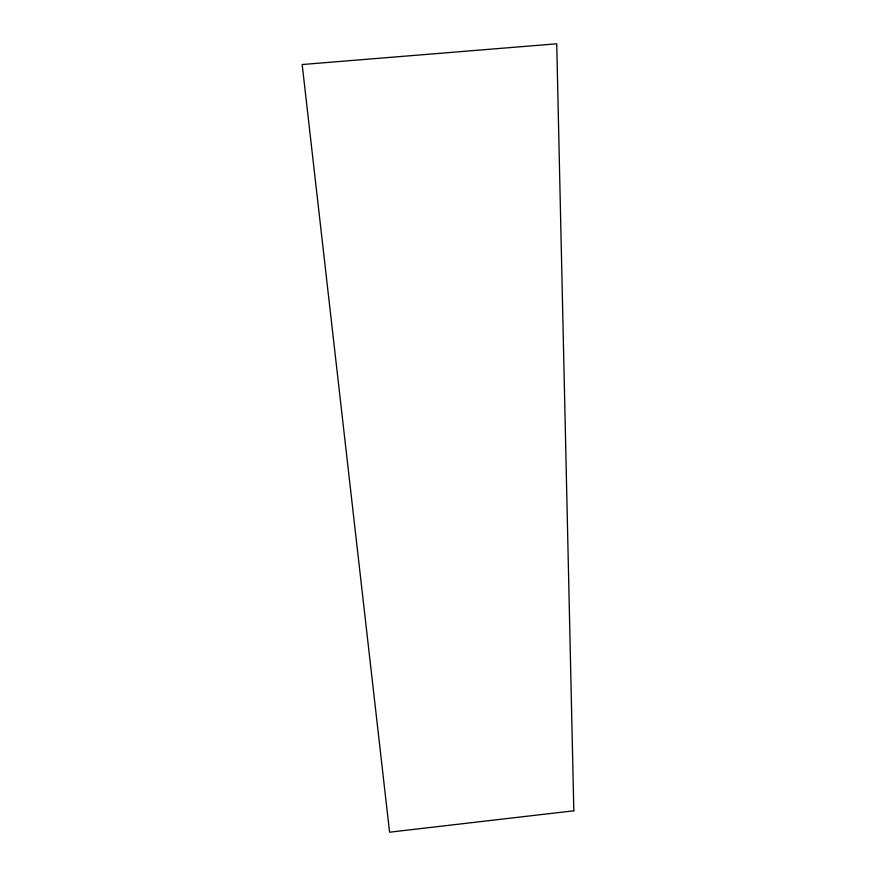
<?xml version="1.0" encoding="UTF-8"?>
<svg xmlns="http://www.w3.org/2000/svg" width="876" height="876" viewBox="0 0 876 876"><rect width="100%" height="100%" fill="white"/><g stroke="black" fill="none" stroke-linecap="round" stroke-linejoin="round"><path stroke-width="1.31" d="M573.824 810.793L389.568 832.2L302.176 64.528L556.731 43.8L573.824 810.793"/></g></svg>
